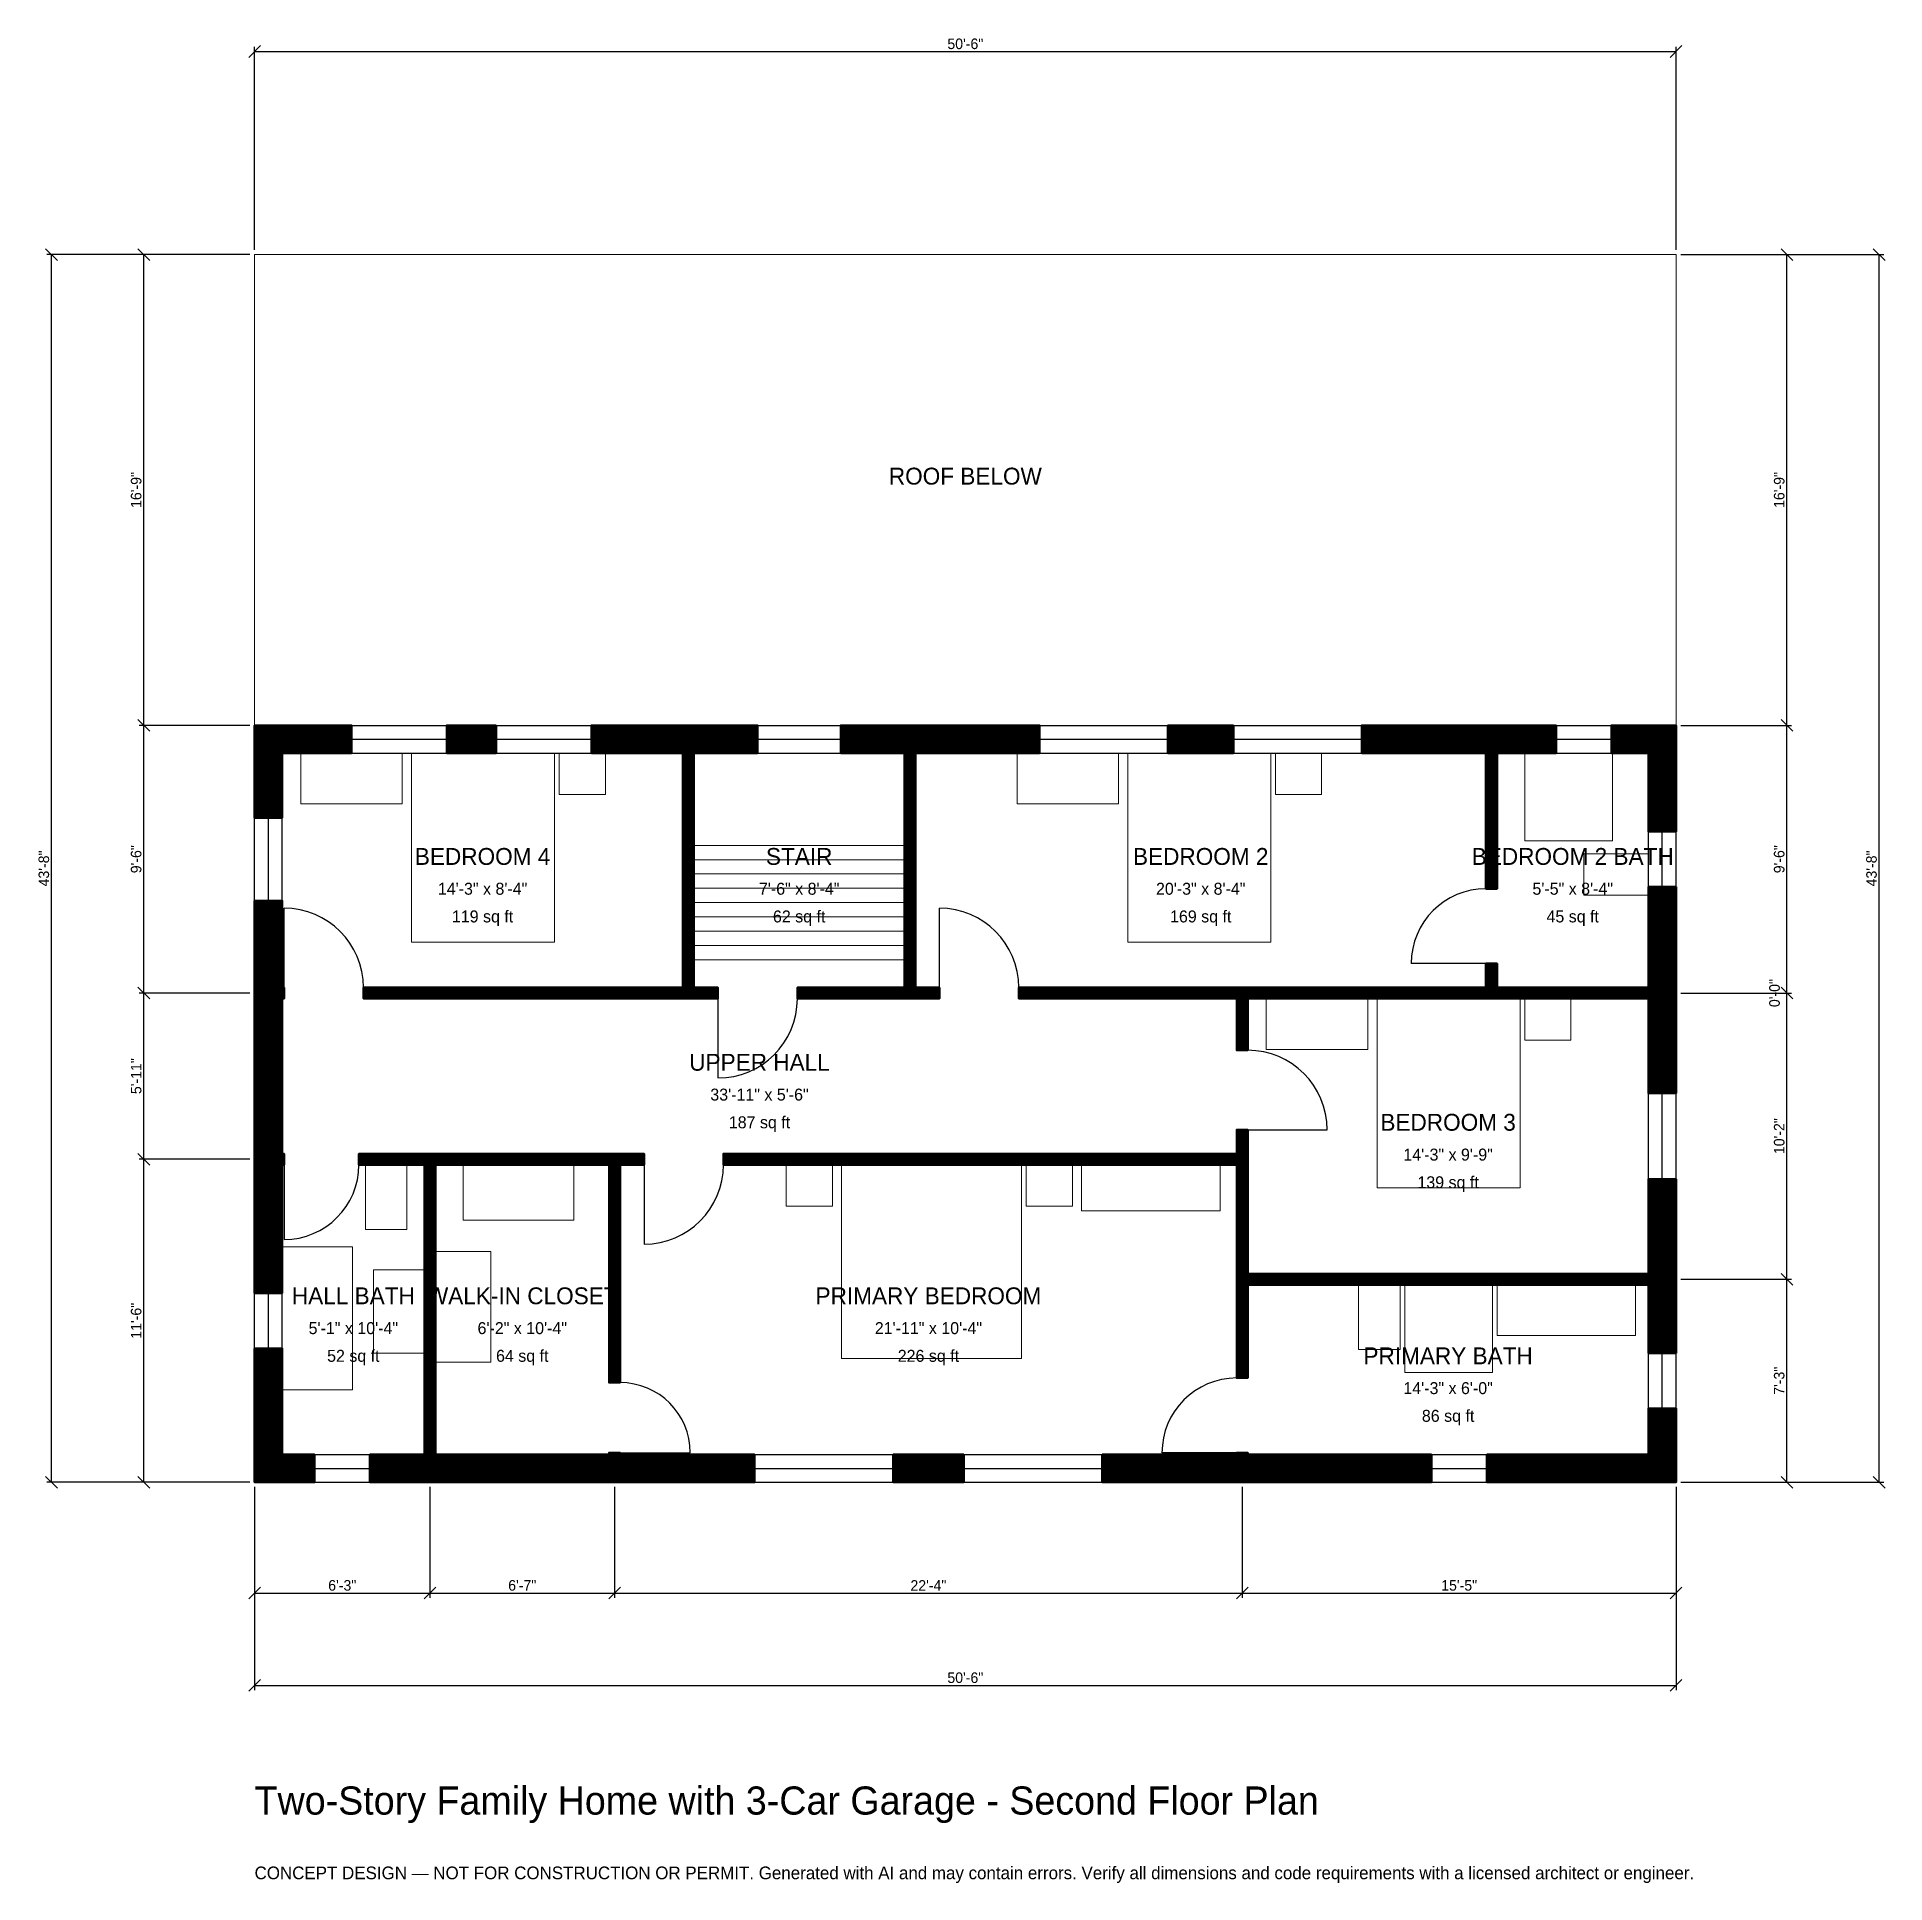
# Model space of a CAD drawing. Header units: inches. Extents: x -93 to 695, y -171 to 616.
import ezdxf
from ezdxf.enums import TextEntityAlignment as Align

# ---------------------------------------------------------------- set-up
doc = ezdxf.new("R2010")
doc.units = ezdxf.units.IN
doc.header["$MEASUREMENT"] = 0
doc.linetypes.add('DASHED', pattern=[0.6, 0.5, -0.1])
for name, color, linetype, lineweight in [('A-ANNO-DIMS', 1, 'Continuous', 13), ('A-ANNO-TEXT', 7, 'Continuous', 18), ('A-AREA-IDEN', 7, 'Continuous', 18), ('A-DOOR', 2, 'Continuous', 25), ('A-FLOR-FIXT', 9, 'Continuous', 13), ('A-FLOR-STRS', 3, 'Continuous', 18), ('A-FURN', 9, 'Continuous', 13), ('A-GLAZ', 4, 'Continuous', 25), ('A-SITE-PAVE', 8, 'Continuous', 13), ('A-WALL', 7, 'Continuous', 50), ('A-WALL-PATT', 8, 'Continuous', 13)]:
    doc.layers.add(name, color=color, linetype=linetype, lineweight=lineweight)
doc.dimstyles.new('PLAN', dxfattribs={"dimtxt": 4.5, "dimasz": 3, "dimexe": 2, "dimexo": 2, "dimgap": 1, "dimtad": 1, "dimdec": 0, "dimlunit": 4, "dimtsz": 2.5, "dimcen": 2.5, "dimclrd": 1, "dimclre": 1, "dimazin": 3, "dimtfac": 1, "dimtmove": 0, "dimatfit": 3})

msp = doc.modelspace()

# ---------------------------------------------------------------- hatches: boundary and pattern name
at = {"layer": 'A-WALL-PATT'}
h = msp.add_hatch(dxfattribs=at)
h.set_pattern_fill('ANSI31', color=8, scale=0.8)
h.paths.add_polyline_path([(151.1811, 0), (151.1811, 0), (147.6378, 0), (80.7087, 0), (77.1654, 0), (77.1654, 0), (72.4409, 0), (72.4409, 0), (68.8976, 0), (49.2126, 0), (49.2126, 11.811), (68.8976, 11.811), (72.4409, 11.811), (72.4409, 135.4331), (44.4882, 135.4331), (44.4882, 140.1575), (72.4409, 140.1575), (77.1654, 140.1575), (151.1811, 140.1575), (155.9055, 140.1575), (166.1417, 140.1575), (166.1417, 135.4331), (155.9055, 135.4331), (155.9055, 42.5197), (151.1811, 42.5197), (151.1811, 135.4331), (77.1654, 135.4331), (77.1654, 11.811), (80.7087, 11.811), (147.6378, 11.811), (151.1811, 11.811), (151.1811, 12.5984), (155.9055, 12.5984), (155.9055, 11.811), (159.4488, 11.811), (213.2546, 11.811), (213.2546, 0), (159.4488, 0), (155.9055, 0), (155.9055, 0), (151.1811, 0)])
h.paths.add_polyline_path([(11.811, 0), (11.811, 0), (0, 0), (0, 0), (0, 0), (0, 11.811), (0, 11.811), (0, 57.0866), (11.811, 57.0866), (11.811, 11.811), (25.5906, 11.811), (25.5906, 0), (11.811, 0)])
h.paths.add_polyline_path([(0, 131.8898), (0, 135.4331), (0, 135.4331), (0, 140.1575), (0, 140.1575), (0, 143.7008), (0, 202.7559), (0, 206.2992), (0, 206.2992), (0, 211.0236), (0, 211.0236), (0, 214.5669), (0, 248.0315), (11.811, 248.0315), (11.811, 214.5669), (11.811, 211.0236), (12.5984, 211.0236), (12.5984, 206.2992), (11.811, 206.2992), (11.811, 202.7559), (11.811, 143.7008), (11.811, 140.1575), (12.5984, 140.1575), (12.5984, 135.4331), (11.811, 135.4331), (11.811, 131.8898), (11.811, 80.7087), (0, 80.7087), (0, 131.8898)])
h.paths.add_polyline_path([(0, 311.0236), (0, 311.0236), (0, 322.8346), (0, 322.8346), (0, 322.8347), (11.811, 322.8347), (11.811, 322.8346), (41.4042, 322.8346), (41.4042, 311.0236), (11.811, 311.0236), (11.811, 283.4646), (0, 283.4646), (0, 311.0236)])
h.paths.add_polyline_path([(103.084, 322.8346), (103.084, 311.0236), (81.9554, 311.0236), (81.9554, 322.8346), (103.084, 322.8346)])
h.paths.add_polyline_path([(179.1339, 322.8346), (182.6772, 322.8346), (182.6772, 322.8347), (187.4016, 322.8347), (187.4016, 322.8346), (190.9449, 322.8346), (214.5669, 322.8346), (214.5669, 311.0236), (190.9449, 311.0236), (187.4016, 311.0236), (187.4016, 211.0236), (197.6378, 211.0236), (197.6378, 206.2992), (187.4016, 206.2992), (182.6772, 206.2992), (46.4567, 206.2992), (46.4567, 211.0236), (182.6772, 211.0236), (182.6772, 311.0236), (179.1339, 311.0236), (143.6352, 311.0236), (143.6352, 322.8346), (179.1339, 322.8346)])
h.paths.add_polyline_path([(273.622, 322.8346), (277.1654, 322.8346), (277.1654, 322.8347), (281.8898, 322.8347), (281.8898, 322.8346), (285.4331, 322.8346), (334.8425, 322.8346), (334.8425, 311.0236), (285.4331, 311.0236), (281.8898, 311.0236), (281.8898, 211.0236), (292.126, 211.0236), (292.126, 206.2992), (281.8898, 206.2992), (277.1654, 206.2992), (231.4961, 206.2992), (231.4961, 211.0236), (277.1654, 211.0236), (277.1654, 311.0236), (273.622, 311.0236), (250, 311.0236), (250, 322.8346), (273.622, 322.8346)])
h.paths.add_polyline_path([(417.5197, 322.8346), (417.5197, 311.0236), (389.5669, 311.0236), (389.5669, 322.8346), (417.5197, 322.8346)])
h.paths.add_polyline_path([(521.6535, 322.8346), (525.1968, 322.8346), (525.1968, 322.8347), (529.9213, 322.8347), (529.9213, 322.8346), (533.4646, 322.8346), (555.1181, 322.8346), (555.1181, 311.0236), (533.4646, 311.0236), (529.9213, 311.0236), (529.9213, 253.1496), (525.1968, 253.1496), (525.1968, 311.0236), (521.6535, 311.0236), (472.2441, 311.0236), (472.2441, 322.8346), (521.6535, 322.8346)])
h.paths.add_polyline_path([(594.4882, 322.8346), (594.4882, 322.8347), (606.2992, 322.8347), (606.2992, 322.8346), (606.2993, 322.8346), (606.2993, 311.0236), (606.2992, 311.0236), (606.2992, 277.5591), (594.4882, 277.5591), (594.4882, 311.0236), (578.7402, 311.0236), (578.7402, 322.8346), (594.4882, 322.8346)])
h.paths.add_polyline_path([(606.2992, 211.0236), (606.2993, 211.0236), (606.2993, 206.2992), (606.2992, 206.2992), (606.2992, 202.7559), (606.2992, 202.7559), (606.2992, 165.9449), (594.4882, 165.9449), (594.4882, 206.2992), (529.9213, 206.2992), (529.9213, 206.2992), (525.1968, 206.2992), (525.1968, 206.2992), (423.622, 206.2992), (423.622, 206.2992), (423.622, 184.252), (418.8976, 184.252), (418.8976, 206.2992), (325.9843, 206.2992), (325.9843, 211.0236), (418.8976, 211.0236), (418.8976, 211.0236), (525.1968, 211.0236), (525.1968, 221.2598), (529.9213, 221.2598), (529.9213, 211.0236), (594.4882, 211.0236), (594.4882, 214.5669), (594.4882, 214.5669), (594.4882, 253.937), (606.2992, 253.937), (606.2992, 211.0236)])
h.paths.add_polyline_path([(606.2992, 92.5197), (606.2992, 88.9764), (606.2993, 88.9764), (606.2993, 84.252), (606.2992, 84.252), (606.2992, 80.7087), (606.2992, 55.1181), (594.4882, 55.1181), (594.4882, 80.7087), (594.4882, 84.252), (423.622, 84.252), (423.622, 44.4882), (418.8976, 44.4882), (418.8976, 84.252), (418.8976, 88.9764), (418.8976, 135.4331), (200, 135.4331), (200, 140.1575), (418.8976, 140.1575), (418.8976, 150.3937), (423.622, 150.3937), (423.622, 140.1575), (423.622, 135.4331), (423.622, 88.9764), (594.4882, 88.9764), (594.4882, 92.5197), (594.4882, 129.3307), (606.2992, 129.3307), (606.2992, 92.5197)])
h.paths.add_polyline_path([(606.2992, 11.811), (606.2993, 11.811), (606.2993, 0), (606.2992, 0), (606.2992, 0), (594.4882, 0), (594.4882, 0), (525.5906, 0), (525.5906, 11.811), (594.4882, 11.811), (594.4882, 31.4961), (606.2992, 31.4961), (606.2992, 11.811)])
h.paths.add_polyline_path([(427.1654, 0), (423.622, 0), (423.622, 0), (418.8976, 0), (418.8976, 0), (415.3543, 0), (361.5486, 0), (361.5486, 11.811), (415.3543, 11.811), (418.8976, 11.811), (418.8976, 12.5984), (423.622, 12.5984), (423.622, 11.811), (427.1654, 11.811), (501.9685, 11.811), (501.9685, 0), (427.1654, 0)])
h.paths.add_polyline_path([(272.3097, 0), (272.3097, 11.811), (302.4934, 11.811), (302.4934, 0), (272.3097, 0)])

# ---------------------------------------------------------------- linework, layer by layer
at = {"layer": 'A-DOOR'}
for p, q in [((12.5984, 211.0236), (12.5984, 244.8819)), ((292.126, 211.0236), (292.126, 244.8819)), ((525.1968, 221.2598), (493.3071, 221.2598)), ((197.6378, 206.2992), (197.6378, 172.4409)), ((423.622, 150.3937), (457.4803, 150.3937)), ((12.5984, 135.4331), (12.5984, 103.5433)), ((166.1417, 135.4331), (166.1417, 101.5748)), ((155.9055, 12.5984), (185.8268, 12.5984)), ((418.8976, 12.5984), (387.0079, 12.5984))]:
    msp.add_line(p, q, dxfattribs=at)
for centre, radius, start, end in [((525.1968, 221.2598), 31.8898, 90, 180), ((12.5984, 211.0236), 33.8583, 0, 90), ((292.126, 211.0236), 33.8583, 0, 90), ((197.6378, 206.2992), 33.8583, 270, 360), ((423.622, 150.3937), 33.8583, 0, 90), ((12.5984, 135.4331), 31.8898, 270, 360), ((166.1417, 135.4331), 33.8583, 270, 360), ((155.9055, 12.5984), 29.9213, 0, 90), ((418.8976, 12.5984), 31.8898, 90, 180)]:
    msp.add_arc(centre, radius, start, end, dxfattribs=at)
at = {"layer": 'A-FLOR-FIXT'}
for points in [[(541.7323, 273.622), (579.1339, 273.622), (579.1339, 311.0236), (541.7323, 311.0236)], [(566.9291, 250.3937), (594.4882, 250.3937), (594.4882, 268.1102), (566.9291, 268.1102)], [(47.2441, 107.874), (64.9606, 107.874), (64.9606, 135.4331), (47.2441, 135.4331)], [(11.811, 39.3701), (41.7323, 39.3701), (41.7323, 100.3937), (11.811, 100.3937)], [(50.7874, 55.1181), (72.4409, 55.1181), (72.4409, 90.5512), (50.7874, 90.5512)], [(470.8661, 56.6929), (488.5827, 56.6929), (488.5827, 84.252), (470.8661, 84.252)], [(490.5512, 46.8504), (527.9528, 46.8504), (527.9528, 84.252), (490.5512, 84.252)], [(529.9213, 62.5984), (588.9764, 62.5984), (588.9764, 84.252), (529.9213, 84.252)]]:
    msp.add_lwpolyline(points, close=True, dxfattribs=at)
at = {"layer": 'A-FLOR-STRS'}
for p, q in [((187.4016, 271.6535), (277.1654, 271.6535)), ((187.4016, 265.5512), (277.1654, 265.5512)), ((187.4016, 259.4488), (277.1654, 259.4488)), ((187.4016, 253.3465), (277.1654, 253.3465)), ((187.4016, 247.2441), (277.1654, 247.2441)), ((187.4016, 241.1417), (277.1654, 241.1417)), ((187.4016, 235.0394), (277.1654, 235.0394)), ((187.4016, 228.937), (277.1654, 228.937)), ((187.4016, 222.8346), (277.1654, 222.8346))]:
    msp.add_line(p, q, dxfattribs=at)
at = {"layer": 'A-FURN'}
for points in [[(19.685, 289.3701), (62.9921, 289.3701), (62.9921, 311.0236), (19.685, 311.0236)], [(66.9291, 230.315), (127.9528, 230.315), (127.9528, 311.0236), (66.9291, 311.0236)], [(129.9213, 293.3071), (149.6063, 293.3071), (149.6063, 311.0236), (129.9213, 311.0236)], [(325.1969, 289.3701), (368.5039, 289.3701), (368.5039, 311.0236), (325.1969, 311.0236)], [(372.4409, 230.315), (433.4646, 230.315), (433.4646, 311.0236), (372.4409, 311.0236)], [(435.4331, 293.3071), (455.1181, 293.3071), (455.1181, 311.0236), (435.4331, 311.0236)], [(431.4961, 184.6457), (474.8031, 184.6457), (474.8031, 206.2992), (431.4961, 206.2992)], [(478.7402, 125.5906), (539.7638, 125.5906), (539.7638, 206.2992), (478.7402, 206.2992)], [(541.7323, 188.5827), (561.4173, 188.5827), (561.4173, 206.2992), (541.7323, 206.2992)], [(88.9764, 111.811), (136.2205, 111.811), (136.2205, 135.4331), (88.9764, 135.4331)], [(226.7717, 117.7165), (246.4567, 117.7165), (246.4567, 135.4331), (226.7717, 135.4331)], [(250.3937, 52.7559), (327.1654, 52.7559), (327.1654, 135.4331), (250.3937, 135.4331)], [(329.1339, 117.7165), (348.8189, 117.7165), (348.8189, 135.4331), (329.1339, 135.4331)], [(352.7559, 115.748), (411.811, 115.748), (411.811, 135.4331), (352.7559, 135.4331)], [(77.1654, 51.1811), (100.7874, 51.1811), (100.7874, 98.4252), (77.1654, 98.4252)]]:
    msp.add_lwpolyline(points, close=True, dxfattribs=at)
at = {"layer": 'A-GLAZ'}
for p, q in [((41.4042, 322.8346), (81.9554, 322.8346)), ((41.4042, 316.9291), (81.9554, 316.9291)), ((103.084, 322.8346), (143.6352, 322.8346)), ((103.084, 316.9291), (143.6352, 316.9291)), ((214.5669, 322.8346), (250, 322.8346)), ((214.5669, 316.9291), (250, 316.9291)), ((334.8425, 322.8346), (389.5669, 322.8346)), ((334.8425, 316.9291), (389.5669, 316.9291)), ((417.5197, 322.8346), (472.2441, 322.8346)), ((417.5197, 316.9291), (472.2441, 316.9291)), ((555.1181, 322.8346), (578.7402, 322.8346)), ((555.1181, 316.9291), (578.7402, 316.9291)), ((41.4042, 311.0236), (81.9554, 311.0236)), ((103.084, 311.0236), (143.6352, 311.0236)), ((214.5669, 311.0236), (250, 311.0236)), ((334.8425, 311.0236), (389.5669, 311.0236)), ((417.5197, 311.0236), (472.2441, 311.0236)), ((555.1181, 311.0236), (578.7402, 311.0236)), ((0, 248.0315), (0, 283.4646)), ((5.9055, 248.0315), (5.9055, 283.4646)), ((11.811, 248.0315), (11.811, 283.4646)), ((594.4882, 253.937), (594.4882, 277.5591)), ((600.3937, 253.937), (600.3937, 277.5591)), ((606.2992, 253.937), (606.2992, 277.5591)), ((594.4882, 129.3307), (594.4882, 165.9449)), ((600.3937, 129.3307), (600.3937, 165.9449)), ((606.2992, 129.3307), (606.2992, 165.9449)), ((0, 57.0866), (0, 80.7087)), ((5.9055, 57.0866), (5.9055, 80.7087)), ((11.811, 57.0866), (11.811, 80.7087)), ((594.4882, 31.4961), (594.4882, 55.1181)), ((600.3937, 31.4961), (600.3937, 55.1181)), ((606.2992, 31.4961), (606.2992, 55.1181)), ((25.5906, 11.811), (49.2126, 11.811)), ((213.2546, 11.811), (272.3097, 11.811)), ((302.4934, 11.811), (361.5486, 11.811)), ((501.9685, 11.811), (525.5906, 11.811)), ((25.5906, 5.9055), (49.2126, 5.9055)), ((25.5906, 0), (49.2126, 0)), ((213.2546, 5.9055), (272.3097, 5.9055)), ((213.2546, 0), (272.3097, 0)), ((302.4934, 5.9055), (361.5486, 5.9055)), ((302.4934, 0), (361.5486, 0)), ((501.9685, 5.9055), (525.5906, 5.9055)), ((501.9685, 0), (525.5906, 0))]:
    msp.add_line(p, q, dxfattribs=at)
at = {"layer": 'A-SITE-PAVE', "linetype": 'DASHED'}
msp.add_lwpolyline([(0, 322.8346), (606.2992, 322.8346), (606.2992, 523.622), (0, 523.622)], close=True, dxfattribs=at)
at = {"layer": 'A-WALL'}
for points in [[(0, 311.0236), (0, 311.0236), (0, 322.8346), (0, 322.8346), (0, 322.8347), (11.811, 322.8347), (11.811, 322.8346), (41.4042, 322.8346), (41.4042, 311.0236), (11.811, 311.0236), (11.811, 283.4646), (0, 283.4646), (0, 311.0236)], [(179.1339, 322.8346), (182.6772, 322.8346), (182.6772, 322.8347), (187.4016, 322.8347), (187.4016, 322.8346), (190.9449, 322.8346), (214.5669, 322.8346), (214.5669, 311.0236), (190.9449, 311.0236), (187.4016, 311.0236), (187.4016, 211.0236), (197.6378, 211.0236), (197.6378, 206.2992), (187.4016, 206.2992), (182.6772, 206.2992), (46.4567, 206.2992), (46.4567, 211.0236), (182.6772, 211.0236), (182.6772, 311.0236), (179.1339, 311.0236), (143.6352, 311.0236), (143.6352, 322.8346), (179.1339, 322.8346)], [(103.084, 322.8346), (103.084, 311.0236), (81.9554, 311.0236), (81.9554, 322.8346), (103.084, 322.8346)], [(273.622, 322.8346), (277.1654, 322.8346), (277.1654, 322.8347), (281.8898, 322.8347), (281.8898, 322.8346), (285.4331, 322.8346), (334.8425, 322.8346), (334.8425, 311.0236), (285.4331, 311.0236), (281.8898, 311.0236), (281.8898, 211.0236), (292.126, 211.0236), (292.126, 206.2992), (281.8898, 206.2992), (277.1654, 206.2992), (231.4961, 206.2992), (231.4961, 211.0236), (277.1654, 211.0236), (277.1654, 311.0236), (273.622, 311.0236), (250, 311.0236), (250, 322.8346), (273.622, 322.8346)], [(417.5197, 322.8346), (417.5197, 311.0236), (389.5669, 311.0236), (389.5669, 322.8346), (417.5197, 322.8346)], [(521.6535, 322.8346), (525.1968, 322.8346), (525.1968, 322.8347), (529.9213, 322.8347), (529.9213, 322.8346), (533.4646, 322.8346), (555.1181, 322.8346), (555.1181, 311.0236), (533.4646, 311.0236), (529.9213, 311.0236), (529.9213, 253.1496), (525.1968, 253.1496), (525.1968, 311.0236), (521.6535, 311.0236), (472.2441, 311.0236), (472.2441, 322.8346), (521.6535, 322.8346)], [(594.4882, 322.8346), (594.4882, 322.8347), (606.2992, 322.8347), (606.2992, 322.8346), (606.2993, 322.8346), (606.2993, 311.0236), (606.2992, 311.0236), (606.2992, 277.5591), (594.4882, 277.5591), (594.4882, 311.0236), (578.7402, 311.0236), (578.7402, 322.8346), (594.4882, 322.8346)], [(606.2992, 211.0236), (606.2993, 211.0236), (606.2993, 206.2992), (606.2992, 206.2992), (606.2992, 202.7559), (606.2992, 202.7559), (606.2992, 165.9449), (594.4882, 165.9449), (594.4882, 206.2992), (529.9213, 206.2992), (529.9213, 206.2992), (525.1968, 206.2992), (525.1968, 206.2992), (423.622, 206.2992), (423.622, 206.2992), (423.622, 184.252), (418.8976, 184.252), (418.8976, 206.2992), (325.9843, 206.2992), (325.9843, 211.0236), (418.8976, 211.0236), (418.8976, 211.0236), (525.1968, 211.0236), (525.1968, 221.2598), (529.9213, 221.2598), (529.9213, 211.0236), (594.4882, 211.0236), (594.4882, 214.5669), (594.4882, 214.5669), (594.4882, 253.937), (606.2992, 253.937), (606.2992, 211.0236)], [(0, 131.8898), (0, 135.4331), (0, 135.4331), (0, 140.1575), (0, 140.1575), (0, 143.7008), (0, 202.7559), (0, 206.2992), (0, 206.2992), (0, 211.0236), (0, 211.0236), (0, 214.5669), (0, 248.0315), (11.811, 248.0315), (11.811, 214.5669), (11.811, 211.0236), (12.5984, 211.0236), (12.5984, 206.2992), (11.811, 206.2992), (11.811, 202.7559), (11.811, 143.7008), (11.811, 140.1575), (12.5984, 140.1575), (12.5984, 135.4331), (11.811, 135.4331), (11.811, 131.8898), (11.811, 80.7087), (0, 80.7087), (0, 131.8898)], [(606.2992, 92.5197), (606.2992, 88.9764), (606.2993, 88.9764), (606.2993, 84.252), (606.2992, 84.252), (606.2992, 80.7087), (606.2992, 55.1181), (594.4882, 55.1181), (594.4882, 80.7087), (594.4882, 84.252), (423.622, 84.252), (423.622, 44.4882), (418.8976, 44.4882), (418.8976, 84.252), (418.8976, 88.9764), (418.8976, 135.4331), (200, 135.4331), (200, 140.1575), (418.8976, 140.1575), (418.8976, 150.3937), (423.622, 150.3937), (423.622, 140.1575), (423.622, 135.4331), (423.622, 88.9764), (594.4882, 88.9764), (594.4882, 92.5197), (594.4882, 129.3307), (606.2992, 129.3307), (606.2992, 92.5197)], [(151.1811, 0), (151.1811, 0), (147.6378, 0), (80.7087, 0), (77.1654, 0), (77.1654, 0), (72.4409, 0), (72.4409, 0), (68.8976, 0), (49.2126, 0), (49.2126, 11.811), (68.8976, 11.811), (72.4409, 11.811), (72.4409, 135.4331), (44.4882, 135.4331), (44.4882, 140.1575), (72.4409, 140.1575), (77.1654, 140.1575), (151.1811, 140.1575), (155.9055, 140.1575), (166.1417, 140.1575), (166.1417, 135.4331), (155.9055, 135.4331), (155.9055, 42.5197), (151.1811, 42.5197), (151.1811, 135.4331), (77.1654, 135.4331), (77.1654, 11.811), (80.7087, 11.811), (147.6378, 11.811), (151.1811, 11.811), (151.1811, 12.5984), (155.9055, 12.5984), (155.9055, 11.811), (159.4488, 11.811), (213.2546, 11.811), (213.2546, 0), (159.4488, 0), (155.9055, 0), (155.9055, 0), (151.1811, 0)], [(11.811, 0), (11.811, 0), (0, 0), (0, 0), (0, 0), (0, 11.811), (0, 11.811), (0, 57.0866), (11.811, 57.0866), (11.811, 11.811), (25.5906, 11.811), (25.5906, 0), (11.811, 0)], [(606.2992, 11.811), (606.2993, 11.811), (606.2993, 0), (606.2992, 0), (606.2992, 0), (594.4882, 0), (594.4882, 0), (525.5906, 0), (525.5906, 11.811), (594.4882, 11.811), (594.4882, 31.4961), (606.2992, 31.4961), (606.2992, 11.811)], [(272.3097, 0), (272.3097, 11.811), (302.4934, 11.811), (302.4934, 0), (272.3097, 0)], [(427.1654, 0), (423.622, 0), (423.622, 0), (418.8976, 0), (418.8976, 0), (415.3543, 0), (361.5486, 0), (361.5486, 11.811), (415.3543, 11.811), (418.8976, 11.811), (418.8976, 12.5984), (423.622, 12.5984), (423.622, 11.811), (427.1654, 11.811), (501.9685, 11.811), (501.9685, 0), (427.1654, 0)]]:
    msp.add_lwpolyline(points, close=True, dxfattribs=at)

# ---------------------------------------------------------------- texts
at = {"layer": 'A-ANNO-TEXT'}
for s, height, p in [('Two-Story Family Home with 3-Car Garage - Second Floor Plan', 12, (0, -141.7323)), ('CONCEPT DESIGN — NOT FOR CONSTRUCTION OR PERMIT. Generated with AI and may contain errors. Verify all dimensions and code requirements with a licensed architect or engineer.', 5.4, (0, -169.2913))]:
    msp.add_text(s, height=height, dxfattribs=at).set_placement(p)
at = {"layer": 'A-AREA-IDEN'}
for s, height, p in [('ROOF BELOW', 7.2, (303.1496, 429.1339)), ('BEDROOM 4', 7.2, (97.2441, 266.9291)), ('STAIR', 7.2, (232.2835, 266.9291)), ('BEDROOM 2', 7.2, (403.5433, 266.9291)), ('BEDROOM 2 BATH', 7.2, (562.2047, 266.9291)), ('14\'-3" x 8\'-4"', 5.1, (97.2441, 253.1496)), ('7\'-6" x 8\'-4"', 5.1, (232.2835, 253.1496)), ('20\'-3" x 8\'-4"', 5.1, (403.5433, 253.1496)), ('5\'-5" x 8\'-4"', 5.1, (562.2047, 253.1496)), ('119 sq ft', 5.1, (97.2441, 241.3386)), ('62 sq ft', 5.1, (232.2835, 241.3386)), ('169 sq ft', 5.1, (403.5433, 241.3386)), ('45 sq ft', 5.1, (562.2047, 241.3386)), ('UPPER HALL', 7.2, (215.3543, 179.1339)), ('33\'-11" x 5\'-6"', 5.1, (215.3543, 165.3543)), ('187 sq ft', 5.1, (215.3543, 153.5433)), ('BEDROOM 3', 7.2, (509.0551, 153.5433)), ('14\'-3" x 9\'-9"', 5.1, (509.0551, 139.7638)), ('139 sq ft', 5.1, (509.0551, 127.9528)), ('HALL BATH', 7.2, (42.126, 79.5276)), ('WALK-IN CLOSET', 7.2, (114.1732, 79.5276)), ('PRIMARY BEDROOM', 7.2, (287.4016, 79.5276)), ('5\'-1" x 10\'-4"', 5.1, (42.126, 65.748)), ('6\'-2" x 10\'-4"', 5.1, (114.1732, 65.748)), ('21\'-11" x 10\'-4"', 5.1, (287.4016, 65.748)), ('52 sq ft', 5.1, (42.126, 53.937)), ('64 sq ft', 5.1, (114.1732, 53.937)), ('226 sq ft', 5.1, (287.4016, 53.937)), ('PRIMARY BATH', 7.2, (509.0551, 53.937)), ('14\'-3" x 6\'-0"', 5.1, (509.0551, 40.1575)), ('86 sq ft', 5.1, (509.0551, 28.3465))]:
    msp.add_text(s, height=height, dxfattribs=at).set_placement(p, align=Align.MIDDLE_CENTER)

# ---------------------------------------------------------------- dimensions: what is measured, and where the dimension line sits
at = {"layer": 'A-ANNO-DIMS'}
for base, p1, p2, text in [((0, 610.2362), (0, 523.622), (606.2992, 523.622), '50\'-6"'), ((0, -47.2441), (0, 0), (74.8031, 0), '6\'-3"'), ((0, -86.6142), (0, 0), (606.2992, 0), '50\'-6"'), ((74.8031, -47.2441), (74.8031, 0), (153.5433, 0), '6\'-7"'), ((153.5433, -47.2441), (153.5433, 0), (421.2598, 0), '22\'-4"'), ((421.2598, -47.2441), (421.2598, 0), (606.2992, 0), '15\'-5"')]:
    msp.add_linear_dim(base=base, p1=p1, p2=p2, text=text, dimstyle='PLAN', dxfattribs=at).render()
for base, p1, p2, text in [((-86.6142, 0), (0, 0), (0, 523.622), '43\'-8"'), ((-47.2441, 322.8346), (0, 322.8346), (0, 523.622), '16\'-9"'), ((653.5433, 322.8346), (606.2992, 322.8346), (606.2992, 523.622), '16\'-9"'), ((692.9134, 0), (606.2992, 0), (606.2992, 523.622), '43\'-8"'), ((-47.2441, 208.6614), (0, 208.6614), (0, 322.8346), '9\'-6"'), ((653.5433, 208.6614), (606.2992, 208.6614), (606.2992, 322.8346), '9\'-6"'), ((653.5433, 208.6614), (606.2992, 208.6614), (606.2992, 208.6614), '0\'-0"'), ((-47.2441, 137.7953), (0, 137.7953), (0, 208.6614), '5\'-11"'), ((653.5433, 86.6142), (606.2992, 86.6142), (606.2992, 208.6614), '10\'-2"'), ((-47.2441, 0), (0, 0), (0, 137.7953), '11\'-6"'), ((653.5433, 0), (606.2992, 0), (606.2992, 86.6142), '7\'-3"')]:
    msp.add_linear_dim(base=base, p1=p1, p2=p2, angle=90, text=text, dimstyle='PLAN', dxfattribs=at).render()

doc.saveas('drawing.dxf')
